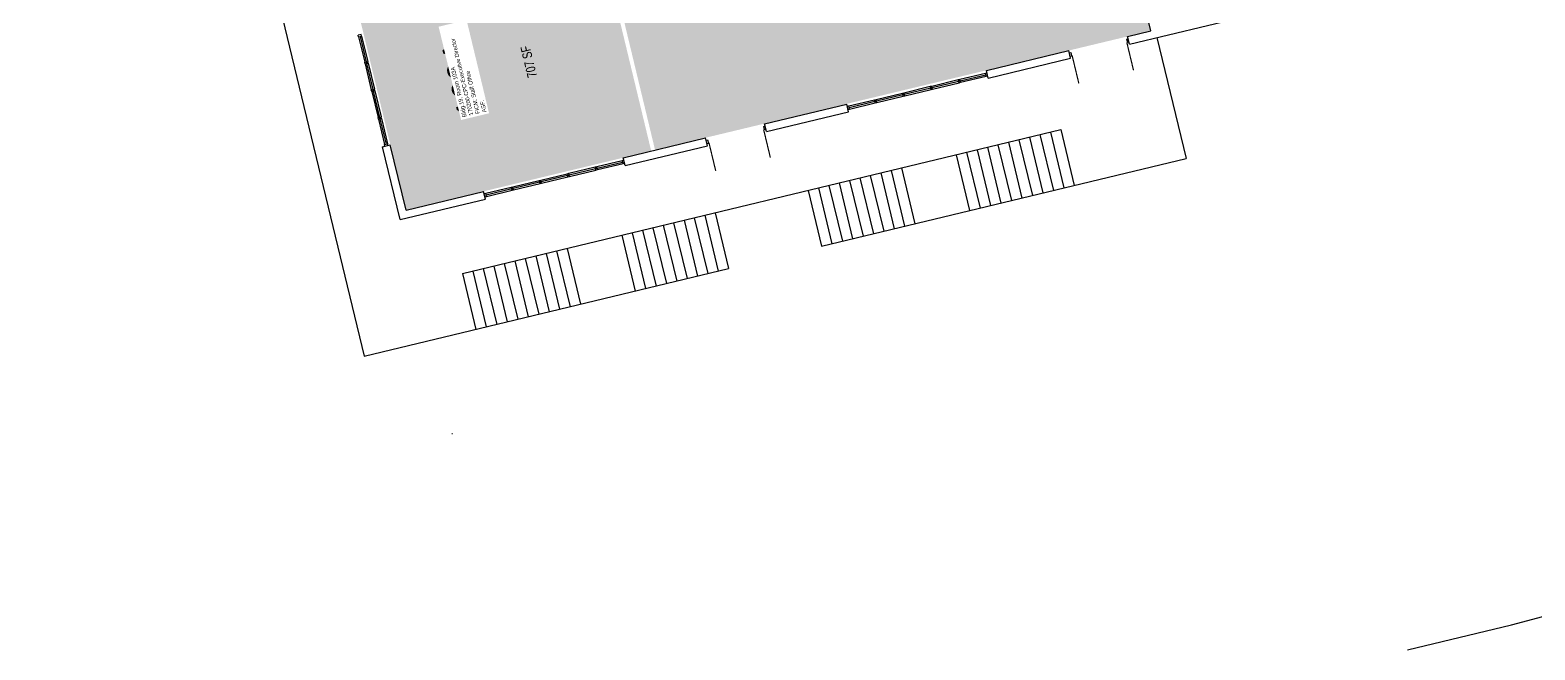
# Model space of a CAD drawing. Header units: inches. Extents: x 69215158 to 69219847, y 27668439 to 27672332.
# Drawn here: x 69215637 to 69217523, y 27668464 to 27669241 of the extents above; entities that cross this region are included whole.
import ezdxf
from ezdxf.enums import TextEntityAlignment as Align

# ---------------------------------------------------------------- set-up
doc = ezdxf.new("R2010")
doc.units = ezdxf.units.IN
doc.header["$LTSCALE"] = 100
doc.header["$MEASUREMENT"] = 0
for name, color, linetype in [('A-DOOR', 2, 'CONTINUOUS'), ('A-GLAZ', 1, 'CONTINUOUS'), ('A-IDEN-VNUM', 4, 'CONTINUOUS'), ('A-SITE', 3, 'CONTINUOUS'), ('A-WALL', 5, 'CONTINUOUS'), ('AREA-TEXT', 3, 'CONTINUOUS'), ('Rooms-Category-Color', 7, 'CONTINUOUS'), ('Rooms-College-Color', 7, 'CONTINUOUS'), ('Rooms-Department-Color', 7, 'CONTINUOUS'), ('Rooms-Division-Color', 7, 'CONTINUOUS'), ('Rooms-Information', 7, 'CONTINUOUS')]:
    doc.layers.add(name, color=color, linetype=linetype)
doc.styles.add('CP_AREA', font='arial.ttf', dxfattribs={"height": 15})
doc.styles.add('CP_ROOMVNUMBER', font='arial.ttf', dxfattribs={"width": 0.85, "height": 0.075})

msp = doc.modelspace()

# ---------------------------------------------------------------- hatches: boundary and pattern name
at = {"layer": 'Rooms-Category-Color', "true_color": 0xffe090}
msp.add_hatch(color=41, dxfattribs=at).paths.add_polyline_path([(69216420.3, 27669090.9), (69217041.6, 27669240.2), (69216940.5, 27669660.2), (69216549.7, 27669566.1), (69216560.9, 27669519.4), (69216333.4, 27669464.7), (69216346.5, 27669410.2), (69216348.5, 27669410.7), (69216350.8, 27669401), (69216345.9, 27669400.1)])
at = {"layer": 'Rooms-Category-Color', "true_color": 0xfa9ba3}
msp.add_hatch(color=241, dxfattribs=at).paths.add_polyline_path([(69216340.1, 27669402.5), (69216032.9, 27669328.6), (69216108.3, 27669015.5), (69216415.5, 27669089.5)])
at = {"layer": 'Rooms-College-Color', "true_color": 0xadadad}
for points in [[(69216420.3, 27669090.9), (69217041.6, 27669240.2), (69216940.5, 27669660.2), (69216549.7, 27669566.1), (69216560.9, 27669519.4), (69216333.4, 27669464.7), (69216346.5, 27669410.2), (69216348.5, 27669410.7), (69216350.8, 27669401), (69216345.9, 27669400.1)], [(69216340.1, 27669402.5), (69216032.9, 27669328.6), (69216108.3, 27669015.5), (69216415.5, 27669089.5)]]:
    msp.add_hatch(color=253, dxfattribs=at).paths.add_polyline_path(points)
at = {"layer": 'Rooms-Department-Color', "true_color": 0x80bc67}
for points in [[(69216420.3, 27669090.9), (69217041.6, 27669240.2), (69216940.5, 27669660.2), (69216549.7, 27669566.1), (69216560.9, 27669519.4), (69216333.4, 27669464.7), (69216346.5, 27669410.2), (69216348.5, 27669410.7), (69216350.8, 27669401), (69216345.9, 27669400.1)], [(69216340.1, 27669402.5), (69216032.9, 27669328.6), (69216108.3, 27669015.5), (69216415.5, 27669089.5)]]:
    msp.add_hatch(color=83, dxfattribs=at).paths.add_polyline_path(points)
at = {"layer": 'Rooms-Division-Color', "true_color": 0x80bc67}
for points in [[(69216420.3, 27669090.9), (69217041.6, 27669240.2), (69216940.5, 27669660.2), (69216549.7, 27669566.1), (69216560.9, 27669519.4), (69216333.4, 27669464.7), (69216346.5, 27669410.2), (69216348.5, 27669410.7), (69216350.8, 27669401), (69216345.9, 27669400.1)], [(69216340.1, 27669402.5), (69216032.9, 27669328.6), (69216108.3, 27669015.5), (69216415.5, 27669089.5)]]:
    msp.add_hatch(color=83, dxfattribs=at).paths.add_polyline_path(points)

# ---------------------------------------------------------------- linework, layer by layer
at = {"layer": 'A-DOOR'}
for points in [[(69216039.4, 27669271.8, 1.5, 1.5, 0), (69216000.5, 27669262.4, 0, 0, 0), (69216000.3, 27669263.1, 0, 0, 0.414214), (69216048.6, 27669233.6, 0, 0, 0.414214)], [(69217011.4, 27669225.7, 1.5, 1.5, 0), (69217019.8, 27669190.7, 0, 0, 0), (69217019.1, 27669190.5, 0, 0, -0.414214), (69216976.8, 27669218.9, 0, 0, -0.414214)], [(69216942.9, 27669209.2, 1.5, 1.5, 0), (69216951.3, 27669174.2, 0, 0, 0), (69216952, 27669174.4, 0, 0, 0.414214), (69216976.8, 27669218.9, 0, 0, 0.414214)], [(69216487.9, 27669099.7, 1.5, 1.5, 0), (69216496.3, 27669064.7, 0, 0, 0), (69216497, 27669064.9, 0, 0, 0.414214), (69216521.8, 27669109.4, 0, 0, 0.414214)], [(69216556.4, 27669116.2, 1.5, 1.5, 0), (69216564.8, 27669081.2, 0, 0, 0), (69216564.1, 27669081, 0, 0, -0.414214), (69216521.8, 27669109.4, 0, 0, -0.414214)]]:
    msp.add_lwpolyline(points, format="xyseb", dxfattribs=at)
at = {"layer": 'A-GLAZ'}
for p, q in [((69216048.8, 27669232.6), (69216056.5, 27669200.8)), ((69216050.8, 27669233.1), (69216058.4, 27669201.3)), ((69216052.7, 27669233.6), (69216060.4, 27669201.7)), ((69216056.9, 27669198.8), (69216064.8, 27669166)), ((69216058.9, 27669199.3), (69216066.8, 27669166.5)), ((69216060.8, 27669199.8), (69216068.7, 27669167)), ((69216802.2, 27669179.5), (69216834.3, 27669187.2)), ((69216802.6, 27669177.5), (69216834.7, 27669185.2)), ((69216803.1, 27669175.6), (69216835.2, 27669183.3)), ((69216065.3, 27669164.1), (69216073.2, 27669131.3)), ((69216067.3, 27669164.6), (69216075.2, 27669131.7)), ((69216069.2, 27669165), (69216077.1, 27669132.2)), ((69216732.2, 27669162.6), (69216765.2, 27669170.6)), ((69216732.6, 27669160.7), (69216765.7, 27669168.6)), ((69216733.1, 27669158.7), (69216766.2, 27669166.7)), ((69216767.2, 27669171), (69216800.2, 27669179)), ((69216767.6, 27669169.1), (69216800.7, 27669177.1)), ((69216768.1, 27669167.2), (69216801.2, 27669175.1)), ((69216663.1, 27669146), (69216695.2, 27669153.7)), ((69216663.6, 27669144.1), (69216695.7, 27669151.8)), ((69216664.1, 27669142.1), (69216696.2, 27669149.8)), ((69216697.2, 27669154.2), (69216730.2, 27669162.1)), ((69216697.6, 27669152.2), (69216730.7, 27669160.2)), ((69216698.1, 27669150.3), (69216731.2, 27669158.3)), ((69216073.7, 27669129.3), (69216081.3, 27669097.5)), ((69216075.6, 27669129.8), (69216083.3, 27669098)), ((69216077.6, 27669130.3), (69216085.2, 27669098.4)), ((69216312.2, 27669061.5), (69216345.2, 27669069.5)), ((69216347.2, 27669069.9), (69216379.3, 27669077.7)), ((69216347.6, 27669068), (69216379.7, 27669075.7)), ((69216348.1, 27669066.1), (69216380.2, 27669073.8)), ((69216242.2, 27669044.7), (69216275.2, 27669052.6)), ((69216242.6, 27669042.7), (69216275.7, 27669050.7)), ((69216277.2, 27669053.1), (69216310.2, 27669061)), ((69216277.6, 27669051.1), (69216310.7, 27669059.1)), ((69216278.1, 27669049.2), (69216311.2, 27669057.2)), ((69216312.6, 27669059.6), (69216345.7, 27669067.5)), ((69216313.1, 27669057.6), (69216346.2, 27669065.6)), ((69216208.1, 27669036.5), (69216240.2, 27669044.2)), ((69216208.6, 27669034.5), (69216240.7, 27669042.3)), ((69216209.1, 27669032.6), (69216241.2, 27669040.3)), ((69216243.1, 27669040.8), (69216276.2, 27669048.7))]:
    msp.add_line(p, q, dxfattribs=at)
at = {"layer": 'A-SITE'}
for p, q in [((69215637.3, 27670570.5), (69216055.7, 27668832.1)), ((69217049.1, 27669231.7), (69217085.6, 27669080)), ((69216178.9, 27668935.8), (69216928.8, 27669116.3)), ((69216889.4, 27669106.9), (69216906.2, 27669036.9)), ((69216902.5, 27669110), (69216919.4, 27669040)), ((69216915.6, 27669113.2), (69216932.5, 27669043.2)), ((69216928.8, 27669116.3), (69216945.6, 27669046.3)), ((69216823.8, 27669091.1), (69216840.6, 27669021.1)), ((69216836.9, 27669094.2), (69216853.7, 27669024.2)), ((69216850, 27669097.4), (69216866.9, 27669027.4)), ((69216863.1, 27669100.5), (69216880, 27669030.5)), ((69216876.3, 27669103.7), (69216893.1, 27669033.7)), ((69216629, 27668970.1), (69217085.6, 27669080)), ((69216797.5, 27669084.7), (69216814.4, 27669014.7)), ((69216810.6, 27669087.9), (69216827.5, 27669017.9)), ((69216664.1, 27669052.6), (69216680.9, 27668982.6)), ((69216677.1, 27669055.7), (69216693.9, 27668985.7)), ((69216690, 27669058.9), (69216706.9, 27668988.9)), ((69216703, 27669062), (69216719.9, 27668992)), ((69216716, 27669065.1), (69216732.8, 27668995.1)), ((69216729, 27669068.2), (69216745.8, 27668998.2)), ((69216612.2, 27669040.1), (69216629, 27668970.1)), ((69216625.1, 27669043.3), (69216642, 27668973.3)), ((69216638.1, 27669046.4), (69216655, 27668976.4)), ((69216651.1, 27669049.5), (69216667.9, 27668979.5)), ((69216430.6, 27668996.4), (69216447.4, 27668926.4)), ((69216443.6, 27668999.5), (69216460.4, 27668929.5)), ((69216456.6, 27669002.7), (69216473.4, 27668932.7)), ((69216469.5, 27669005.8), (69216486.4, 27668935.8)), ((69216482.5, 27669008.9), (69216499.4, 27668938.9)), ((69216495.5, 27669012), (69216512.3, 27668942)), ((69216378.7, 27668983.9), (69216395.5, 27668913.9)), ((69216391.7, 27668987), (69216408.5, 27668917)), ((69216404.6, 27668990.2), (69216421.5, 27668920.2)), ((69216417.6, 27668993.3), (69216434.5, 27668923.3)), ((69216270.8, 27668957.9), (69216287.6, 27668887.9)), ((69216283.9, 27668961.1), (69216300.7, 27668891.1)), ((69216297, 27668964.3), (69216313.9, 27668894.3)), ((69216310.1, 27668967.4), (69216327, 27668897.4)), ((69216055.7, 27668832.1), (69216512.3, 27668942)), ((69216192, 27668939), (69216208.9, 27668869)), ((69216205.1, 27668942.1), (69216222, 27668872.1)), ((69216218.3, 27668945.3), (69216235.1, 27668875.3)), ((69216231.4, 27668948.5), (69216248.2, 27668878.5)), ((69216244.5, 27668951.6), (69216261.4, 27668881.6)), ((69216257.6, 27668954.8), (69216274.5, 27668884.8)), ((69216178.9, 27668935.8), (69216195.7, 27668865.8)), ((69217493.5, 27668495.3), (69217611.4, 27668526.7)), ((69217363.2, 27668463.9), (69217493.5, 27668495.3))]:
    msp.add_line(p, q, dxfattribs=at)
at = {"layer": 'A-WALL'}
for p, q in [((69217041.6, 27669240.2), (69216985.4, 27669473.5)), ((69217014.8, 27669223.4), (69217719.7, 27669393.1)), ((69217012.4, 27669233.2), (69217041.6, 27669240.2)), ((69216052.2, 27669235.5), (69216048.3, 27669234.6)), ((69216048.8, 27669232.6), (69216048.3, 27669234.6)), ((69216048.8, 27669232.6), (69216052.7, 27669233.6)), ((69216052.7, 27669233.6), (69216052.2, 27669235.5)), ((69217011.2, 27669229.8), (69217013.1, 27669230.3)), ((69217011.2, 27669229.8), (69217012.1, 27669225.9)), ((69217012.1, 27669225.9), (69217014.1, 27669226.4)), ((69217014.8, 27669223.4), (69217012.4, 27669233.2)), ((69216056.5, 27669200.8), (69216060.4, 27669201.7)), ((69216060.8, 27669199.8), (69216060.4, 27669201.7)), ((69216835.5, 27669190.6), (69216938.6, 27669215.4)), ((69216837.8, 27669180.9), (69216940.9, 27669205.7)), ((69216940.9, 27669205.7), (69216938.6, 27669215.4)), ((69216939.3, 27669212.5), (69216941.2, 27669212.9)), ((69216940.2, 27669208.6), (69216942.1, 27669209)), ((69216941.2, 27669212.9), (69216942.1, 27669209)), ((69216056.9, 27669198.8), (69216056.5, 27669200.8)), ((69216056.9, 27669198.8), (69216060.8, 27669199.8)), ((69216834.3, 27669187.2), (69216836.2, 27669187.7)), ((69216835.2, 27669183.3), (69216834.3, 27669187.2)), ((69216835.2, 27669183.3), (69216837.1, 27669183.8)), ((69216837.8, 27669180.9), (69216835.5, 27669190.6)), ((69216064.8, 27669166), (69216068.7, 27669167)), ((69216065.3, 27669164.1), (69216064.8, 27669166)), ((69216065.3, 27669164.1), (69216069.2, 27669165)), ((69216069.2, 27669165), (69216068.7, 27669167)), ((69216765.2, 27669170.6), (69216767.2, 27669171)), ((69216766.2, 27669166.7), (69216765.2, 27669170.6)), ((69216766.2, 27669166.7), (69216768.1, 27669167.2)), ((69216768.1, 27669167.2), (69216767.2, 27669171)), ((69216800.2, 27669179), (69216802.2, 27669179.5)), ((69216801.2, 27669175.1), (69216800.2, 27669179)), ((69216801.2, 27669175.1), (69216803.1, 27669175.6)), ((69216803.1, 27669175.6), (69216802.2, 27669179.5)), ((69216557.4, 27669123.6), (69216660.5, 27669148.4)), ((69216662.8, 27669138.7), (69216660.5, 27669148.4)), ((69216661.2, 27669145.5), (69216663.1, 27669146)), ((69216664.1, 27669142.1), (69216663.1, 27669146)), ((69216695.2, 27669153.7), (69216697.2, 27669154.2)), ((69216696.2, 27669149.8), (69216695.2, 27669153.7)), ((69216696.2, 27669149.8), (69216698.1, 27669150.3)), ((69216698.1, 27669150.3), (69216697.2, 27669154.2)), ((69216730.2, 27669162.1), (69216732.2, 27669162.6)), ((69216731.2, 27669158.3), (69216730.2, 27669162.1)), ((69216731.2, 27669158.3), (69216733.1, 27669158.7)), ((69216733.1, 27669158.7), (69216732.2, 27669162.6)), ((69216073.2, 27669131.3), (69216077.1, 27669132.2)), ((69216073.7, 27669129.3), (69216073.2, 27669131.3)), ((69216073.7, 27669129.3), (69216077.6, 27669130.3)), ((69216077.6, 27669130.3), (69216077.1, 27669132.2)), ((69216559.8, 27669113.9), (69216662.8, 27669138.7)), ((69216662.1, 27669141.6), (69216664.1, 27669142.1)), ((69216556.2, 27669120.3), (69216558.1, 27669120.7)), ((69216556.2, 27669120.3), (69216557.1, 27669116.4)), ((69216557.1, 27669116.4), (69216559.1, 27669116.8)), ((69216559.8, 27669113.9), (69216557.4, 27669123.6)), ((69216078.9, 27669094.8), (69216088.6, 27669097.2)), ((69216100.9, 27669003.5), (69216078.9, 27669094.8)), ((69216081.3, 27669097.5), (69216085.2, 27669098.4)), ((69216081.8, 27669095.5), (69216081.3, 27669097.5)), ((69216085.7, 27669096.5), (69216085.2, 27669098.4)), ((69216108.3, 27669015.5), (69216088.6, 27669097.2)), ((69216380.5, 27669081), (69216483.6, 27669105.9)), ((69216382.8, 27669071.3), (69216485.9, 27669096.1)), ((69216485.9, 27669096.1), (69216483.6, 27669105.9)), ((69216484.3, 27669102.9), (69216486.2, 27669103.4)), ((69216485.2, 27669099), (69216487.1, 27669099.5)), ((69216486.2, 27669103.4), (69216487.1, 27669099.5)), ((69216345.2, 27669069.5), (69216347.2, 27669069.9)), ((69216346.2, 27669065.6), (69216345.2, 27669069.5)), ((69216348.1, 27669066.1), (69216347.2, 27669069.9)), ((69216379.3, 27669077.7), (69216381.2, 27669078.1)), ((69216380.2, 27669073.8), (69216379.3, 27669077.7)), ((69216380.2, 27669073.8), (69216382.1, 27669074.2)), ((69216382.8, 27669071.3), (69216380.5, 27669081)), ((69216275.2, 27669052.6), (69216277.2, 27669053.1)), ((69216276.2, 27669048.7), (69216275.2, 27669052.6)), ((69216278.1, 27669049.2), (69216277.2, 27669053.1)), ((69216310.2, 27669061), (69216312.2, 27669061.5)), ((69216311.2, 27669057.2), (69216310.2, 27669061)), ((69216311.2, 27669057.2), (69216313.1, 27669057.6)), ((69216313.1, 27669057.6), (69216312.2, 27669061.5)), ((69216346.2, 27669065.6), (69216348.1, 27669066.1)), ((69216108.3, 27669015.5), (69216205.5, 27669038.9)), ((69216207.8, 27669029.2), (69216205.5, 27669038.9)), ((69216206.2, 27669036), (69216208.1, 27669036.5)), ((69216207.1, 27669032.1), (69216209.1, 27669032.6)), ((69216209.1, 27669032.6), (69216208.1, 27669036.5)), ((69216240.2, 27669044.2), (69216242.2, 27669044.7)), ((69216241.2, 27669040.3), (69216240.2, 27669044.2)), ((69216241.2, 27669040.3), (69216243.1, 27669040.8)), ((69216243.1, 27669040.8), (69216242.2, 27669044.7)), ((69216276.2, 27669048.7), (69216278.1, 27669049.2)), ((69216100.9, 27669003.5), (69216207.8, 27669029.2)), ((69216165.5, 27668735.1), (69216166.5, 27668735.4)), ((69216165.5, 27668735.1), (69216166.5, 27668735.4))]:
    msp.add_line(p, q, dxfattribs=at)
for p in [(69216058.7, 27669200.3), (69216067, 27669165.5), (69216766.7, 27669168.9), (69216801.7, 27669177.3), (69216696.7, 27669152), (69216731.7, 27669160.4), (69216075.4, 27669130.8), (69216276.7, 27669050.9), (69216311.7, 27669059.3), (69216346.7, 27669067.8), (69216241.7, 27669042.5)]:
    msp.add_point(p, dxfattribs=at)

# ---------------------------------------------------------------- texts
at = {"layer": 'A-IDEN-VNUM', "style": 'CP_ROOMVNUMBER', "width": 0.85}
msp.add_text('103A', height=36, rotation=103.5348, dxfattribs=at).set_placement((69216180.3, 27669183.1), align=Align.MIDDLE)
at = {"layer": 'AREA-TEXT', "style": 'CP_AREA', "width": 0.75}
msp.add_text('707 SF', height=12, rotation=103.5348, dxfattribs=at).set_placement((69216262.1, 27669201.4), align=Align.MIDDLE_CENTER)

# ---------------------------------------------------------------- next in the draw order: texts
at = {"layer": 'Rooms-Information', "insert": (69216209.3, 27669138.7), "char_height": 5.143, "width": 115.2, "attachment_point": 7, "rotation": 103.5348, "style": 'CP_ROOMVNUMBER', "bg_fill": 3, "box_fill_scale": 1.5, "bg_fill_color": 256, "bg_fill_true_color": 13158600, "bg_fill_transparency": 0}
msp.add_mtext('Bldg.19, Room 103A^M^J170200-CPC-Executive Director^M^JFICM: Staff Office^M^JASF: ', dxfattribs=at)

doc.saveas('drawing.dxf')
